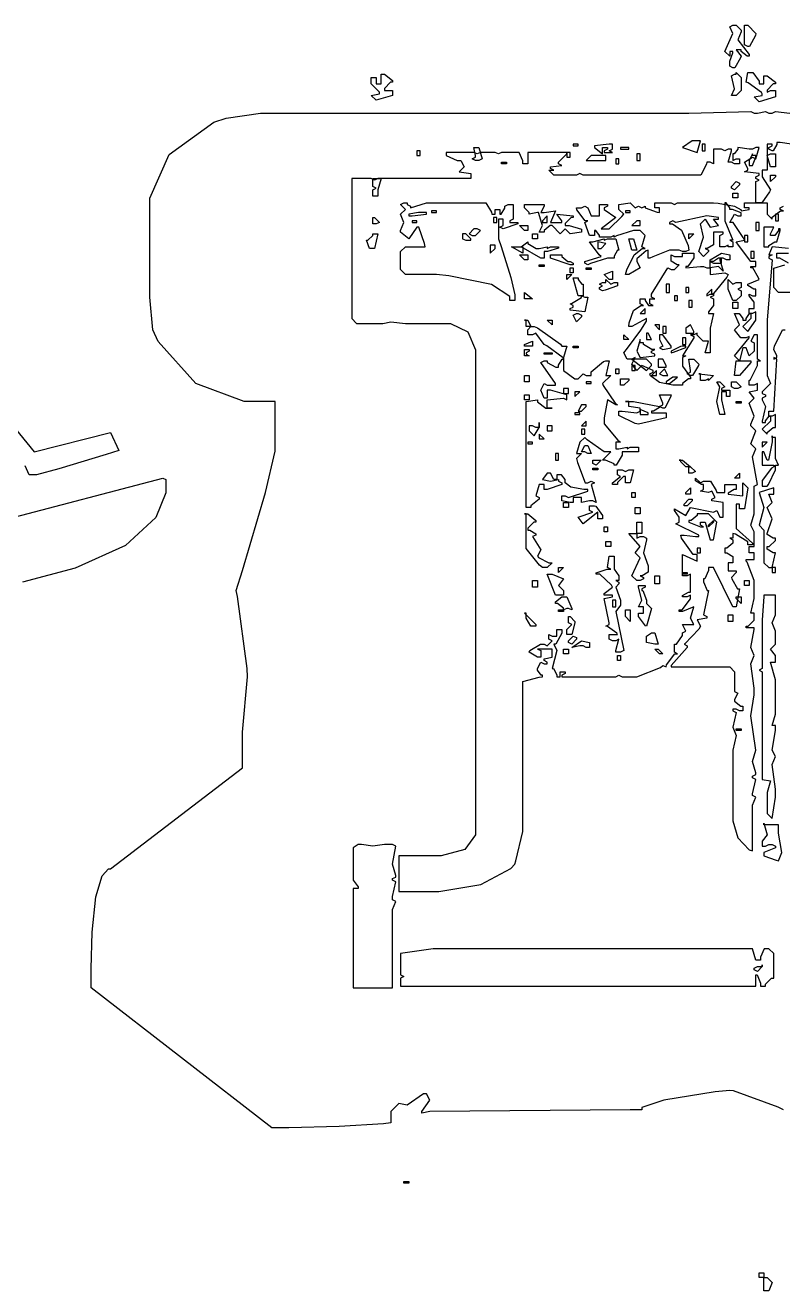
# Model space of a CAD drawing. Extents: x 97 to 264, y 28 to 329.
# Drawn here: x 205.23 to 221.63, y 183.02 to 210.43 of the extents above; entities that cross this region are included whole.
import ezdxf

# ---------------------------------------------------------------- set-up
doc = ezdxf.new("R2010")
doc.units = 0
doc.header["$MEASUREMENT"] = 0

msp = doc.modelspace()

# ---------------------------------------------------------------- linework, layer by layer
at = {"color": 32}
for points in [[(220.627, 210.432), (220.733, 210.326), (220.733, 210.292), (220.663, 210.115), (220.909, 209.797), (220.909, 209.762), (220.865, 209.762), (220.733, 209.868), (220.733, 209.903), (220.627, 209.903), (220.733, 209.762), (220.723, 209.728), (220.598, 209.514), (220.556, 209.514), (220.486, 209.55), (220.486, 209.656), (220.556, 209.833), (220.556, 209.867), (220.486, 209.867), (220.486, 209.762), (220.38, 209.867), (220.556, 210.256), (220.486, 210.396), (220.556, 210.432), (220.627, 210.432)], [(220.803, 210.432), (220.875, 210.432), (221.051, 210.256), (221.041, 210.211), (220.916, 209.973), (220.875, 209.973), (220.803, 210.009), (220.803, 210.432)], [(212.937, 209.374), (213.008, 209.374), (213.184, 209.233), (213.184, 209.197), (213.14, 209.197), (213.008, 209.065), (213.008, 209.021), (213.184, 209.021), (213.184, 208.915), (212.831, 208.808), (212.725, 208.915), (212.901, 208.951), (212.901, 208.985), (212.725, 209.161), (212.725, 209.303), (212.831, 209.303), (212.831, 209.161), (212.937, 209.161), (212.937, 209.374)], [(220.627, 209.41), (220.733, 209.303), (220.733, 209.021), (220.627, 208.915), (220.522, 208.915), (220.592, 209.057), (220.522, 209.338), (220.592, 209.374), (220.627, 209.374), (220.627, 209.41)], [(220.875, 209.41), (220.945, 209.41), (220.989, 209.41), (221.121, 209.223), (221.121, 209.161), (221.228, 209.161), (221.228, 209.338), (221.298, 209.338), (221.474, 209.197), (221.474, 209.161), (221.43, 209.161), (221.298, 209.029), (221.298, 208.985), (221.368, 209.021), (221.474, 209.021), (221.474, 208.88), (221.121, 208.774), (221.015, 208.88), (221.192, 208.915), (221.192, 208.951), (221.174, 208.978), (220.883, 209.189), (220.839, 209.197), (220.875, 209.41)], [(214.948, 207.786), (215.054, 207.786), (215.124, 207.54), (215.054, 207.504), (214.982, 207.504), (214.912, 207.54), (214.982, 207.574), (214.982, 207.61), (214.948, 207.786)], [(217.099, 207.822), (217.205, 207.822), (217.205, 207.856), (217.099, 207.856), (217.099, 207.822)], [(217.558, 207.822), (217.558, 207.786), (217.734, 207.646), (217.734, 207.786), (217.84, 207.786), (217.84, 207.75), (217.77, 207.716), (217.77, 207.68), (217.946, 207.68), (217.876, 207.716), (217.946, 207.75), (217.946, 207.856), (217.876, 207.856), (217.558, 207.822)], [(218.123, 207.75), (218.299, 207.75), (218.299, 207.786), (218.123, 207.786), (218.123, 207.75)], [(219.464, 207.786), (219.781, 207.68), (219.851, 207.927), (219.674, 207.927), (219.464, 207.786)], [(219.887, 207.716), (219.957, 207.716), (219.957, 207.856), (219.887, 207.856), (219.887, 207.716)], [(213.713, 207.61), (213.783, 207.61), (213.783, 207.716), (213.713, 207.716), (213.713, 207.61)], [(216.958, 207.574), (217.029, 207.574), (217.029, 207.68), (216.958, 207.68), (216.958, 207.574)], [(217.381, 207.504), (217.804, 207.504), (217.804, 207.61), (217.488, 207.61), (217.381, 207.504)], [(218.017, 207.433), (218.087, 207.433), (218.087, 207.54), (218.017, 207.54), (218.017, 207.433)], [(218.476, 207.504), (218.546, 207.504), (218.546, 207.646), (218.476, 207.646), (218.476, 207.504)], [(220.979, 207.646), (220.909, 207.504), (220.909, 207.397), (220.979, 207.397), (221.051, 207.574), (221.051, 207.61), (220.979, 207.61), (220.979, 207.646)], [(221.474, 207.646), (221.474, 207.363), (221.368, 207.363), (221.298, 207.61), (221.368, 207.646), (221.474, 207.646)], [(215.547, 207.469), (215.653, 207.469), (215.653, 207.433), (215.547, 207.433), (215.547, 207.469)], [(212.761, 207.117), (212.937, 207.117), (212.865, 206.868), (212.865, 206.728), (212.761, 206.728), (212.761, 206.868), (212.831, 206.904), (212.761, 206.94), (212.761, 207.117)], [(220.627, 207.045), (220.698, 207.01), (220.698, 206.974), (220.592, 206.868), (220.522, 206.904), (220.522, 206.94), (220.627, 207.045)], [(221.368, 207.187), (221.474, 207.187), (221.474, 207.151), (221.368, 207.045), (221.368, 207.187)], [(220.556, 206.798), (220.663, 206.798), (220.663, 206.692), (220.556, 206.692), (220.556, 206.798)], [(213.501, 206.551), (213.571, 206.515), (213.571, 206.481), (213.924, 206.587), (215.158, 206.587), (215.203, 206.587), (215.325, 206.383), (215.335, 206.339), (215.407, 206.339), (215.407, 206.445), (215.511, 206.445), (215.511, 206.339), (215.538, 206.339), (215.617, 206.471), (215.617, 206.515), (215.688, 206.551), (215.794, 206.551), (215.794, 206.235), (215.724, 206.199), (215.724, 206.163), (215.9, 206.163), (215.9, 206.128), (215.583, 206.022), (215.511, 206.058), (215.583, 206.092), (215.583, 206.235), (215.477, 206.235), (215.477, 205.81), (215.538, 205.643), (215.746, 204.97), (215.83, 204.596), (215.83, 204.471), (215.724, 204.471), (215.724, 204.559), (215.327, 204.819), (214.401, 205.008), (214.136, 205.034), (213.467, 205.034), (213.36, 205.14), (213.36, 205.529), (213.467, 205.633), (213.89, 205.633), (213.88, 205.705), (213.754, 206.058), (213.713, 206.058), (213.537, 205.81), (213.36, 205.952), (213.36, 205.986), (213.431, 206.163), (213.36, 206.339), (213.467, 206.445), (213.36, 206.551), (213.431, 206.587), (213.501, 206.587), (213.501, 206.551)], [(214.03, 206.375), (214.136, 206.375), (214.136, 206.411), (214.03, 206.411), (214.03, 206.375)], [(216.04, 206.551), (216.465, 206.551), (216.465, 206.515), (216.393, 206.375), (216.465, 206.375), (216.712, 206.411), (216.606, 206.163), (216.852, 206.163), (216.852, 206.199), (216.746, 206.339), (217.099, 206.305), (217.099, 206.269), (217.055, 206.269), (216.922, 206.137), (216.922, 206.092), (217.011, 206.092), (217.275, 206.014), (217.275, 205.986), (217.275, 205.952), (217.029, 205.916), (216.922, 206.022), (216.818, 205.916), (216.642, 206.092), (216.597, 206.092), (216.465, 205.988), (216.465, 205.952), (216.359, 205.952), (216.429, 206.092), (216.42, 206.137), (216.347, 206.375), (216.323, 206.375), (216.147, 206.339), (216.147, 206.375), (216.04, 206.481), (216.04, 206.551)], [(218.229, 206.375), (218.333, 206.375), (218.333, 206.411), (218.229, 206.411), (218.229, 206.375)], [(212.795, 206.269), (212.901, 206.163), (212.831, 206.128), (212.761, 206.128), (212.761, 206.269), (212.795, 206.269)], [(213.537, 206.339), (213.537, 206.305), (213.607, 206.305), (213.924, 206.339), (213.924, 206.375), (213.747, 206.375), (213.537, 206.339)], [(213.607, 206.163), (213.713, 206.163), (213.713, 206.199), (213.607, 206.199), (213.607, 206.163)], [(215.371, 206.269), (215.371, 206.163), (215.441, 206.163), (215.441, 206.269), (215.371, 206.269)], [(216.429, 206.199), (216.429, 206.163), (216.535, 206.163), (216.535, 206.305), (216.429, 206.199)], [(218.369, 206.092), (218.546, 206.092), (218.546, 206.199), (218.476, 206.199), (218.369, 206.092)], [(221.051, 205.986), (221.121, 205.986), (221.121, 206.163), (221.051, 206.163), (221.051, 205.986)], [(221.474, 206.199), (221.544, 206.199), (221.544, 206.339), (221.474, 206.339), (221.474, 206.199)], [(212.761, 205.916), (212.865, 205.916), (212.795, 205.599), (212.689, 205.599), (212.619, 205.776), (212.653, 205.776), (212.761, 205.882), (212.761, 205.916)], [(214.701, 205.916), (214.701, 205.81), (214.771, 205.776), (214.878, 205.776), (214.878, 205.81), (214.771, 205.916), (214.701, 205.916)], [(214.842, 205.916), (214.912, 205.882), (214.982, 205.882), (215.088, 205.986), (215.018, 206.022), (214.948, 206.022), (214.842, 205.916)], [(215.936, 206.092), (216.112, 206.092), (216.112, 205.986), (216.04, 205.986), (215.936, 206.092)], [(216.217, 205.916), (216.323, 205.916), (216.323, 205.81), (216.217, 205.81), (216.217, 205.916)], [(219.604, 205.916), (219.71, 205.916), (219.604, 205.81), (219.604, 205.916)], [(220.803, 205.74), (220.875, 205.74), (220.875, 205.882), (220.803, 205.882), (220.803, 205.74)], [(221.228, 206.058), (221.228, 205.633), (221.332, 205.633), (221.332, 205.661), (221.464, 205.74), (221.508, 205.74), (221.58, 205.986), (221.58, 206.022), (221.544, 206.022), (221.544, 205.988), (221.464, 205.882), (221.438, 205.882), (221.368, 205.882), (221.368, 205.916), (221.438, 206.058), (221.228, 206.058)], [(215.301, 205.669), (215.301, 205.493), (215.407, 205.599), (215.407, 205.669), (215.301, 205.669)], [(215.76, 205.633), (216.006, 205.633), (216.006, 205.493), (215.76, 205.633)], [(216.112, 205.74), (216.112, 205.705), (216.297, 205.599), (216.359, 205.599), (216.535, 205.633), (216.535, 205.599), (216.606, 205.633), (216.782, 205.633), (216.782, 205.607), (216.543, 205.529), (216.465, 205.529), (216.465, 205.387), (216.393, 205.387), (215.97, 205.633), (216.112, 205.74)], [(217.77, 205.81), (217.77, 205.776), (217.84, 205.81), (218.017, 205.81), (218.087, 205.563), (218.059, 205.563), (217.981, 205.431), (217.981, 205.387), (217.839, 205.387), (217.47, 205.274), (217.417, 205.246), (217.347, 205.281), (217.347, 205.317), (217.7, 205.423), (217.656, 205.458), (217.452, 205.74), (217.452, 205.74), (217.523, 205.74), (217.77, 205.81)], [(217.628, 205.74), (217.628, 205.599), (217.7, 205.599), (217.804, 205.705), (217.628, 205.74)], [(218.299, 205.81), (218.405, 205.81), (218.476, 205.563), (218.369, 205.563), (218.299, 205.81)], [(215.936, 205.457), (216.112, 205.457), (216.112, 205.353), (216.04, 205.353), (215.936, 205.457)], [(216.606, 205.457), (216.852, 205.457), (216.852, 205.423), (216.984, 205.317), (217.029, 205.317), (217.099, 205.281), (217.099, 205.246), (217.029, 205.246), (216.606, 205.387), (216.606, 205.457)], [(219.534, 205.493), (219.71, 205.493), (219.71, 205.457), (219.71, 205.397), (219.578, 205.21), (219.534, 205.21), (219.534, 205.176), (219.851, 205.21), (219.921, 205.21), (219.993, 205.176), (220.063, 205.176), (220.063, 205.317), (220.133, 205.281), (220.31, 205.281), (220.31, 205.387), (220.24, 205.387), (220.133, 205.317), (220.063, 205.317), (220.063, 205.353), (220.31, 205.493), (220.486, 205.457), (220.486, 205.353), (220.416, 205.353), (220.346, 205.387), (220.274, 205.387), (220.274, 205.353), (220.346, 205.104), (220.24, 205.21), (220.063, 205.176), (220.063, 205.034), (220.38, 205.07), (220.45, 205.034), (220.424, 204.973), (220.132, 204.621), (220.097, 204.611), (220.097, 204.717), (219.993, 204.611), (219.993, 204.575), (220.063, 204.611), (220.133, 204.611), (220.133, 204.575), (220.063, 204.541), (220.133, 204.505), (220.133, 204.365), (220.027, 204.222), (220.027, 204.188), (220.133, 204.188), (220.063, 203.87), (220.063, 203.34), (219.957, 203.34), (220.027, 203.589), (219.957, 203.589), (219.913, 203.589), (219.781, 203.721), (219.781, 203.765), (219.71, 203.729), (219.64, 203.729), (219.71, 203.693), (219.71, 203.659), (219.464, 203.27), (219.534, 203.27), (219.464, 203.236), (219.464, 203.13), (219.464, 203.051), (219.612, 202.839), (219.64, 202.811), (219.64, 202.777), (219.596, 202.777), (219.464, 202.671), (219.464, 202.635), (219.358, 202.635), (219.258, 202.635), (218.965, 202.693), (218.774, 202.839), (218.758, 202.883), (218.828, 202.917), (218.828, 202.953), (218.582, 203.06), (218.476, 202.953), (218.369, 203.094), (218.44, 203.236), (218.369, 203.2), (218.263, 203.2), (218.193, 203.34), (218.272, 203.438), (218.558, 203.831), (218.686, 204.02), (218.686, 204.082), (218.369, 203.906), (218.299, 203.906), (218.307, 203.986), (218.404, 204.254), (218.562, 204.365), (218.616, 204.365), (218.546, 204.399), (218.546, 204.505), (218.652, 204.505), (218.652, 204.471), (218.73, 204.365), (218.758, 204.365), (218.828, 204.365), (218.758, 204.399), (218.758, 204.505), (218.863, 204.505), (218.792, 204.541), (218.792, 204.611), (219.145, 205.176), (219.215, 205.14), (219.287, 205.14), (219.392, 205.246), (219.348, 205.246), (219.215, 205.326), (219.215, 205.353), (219.215, 205.457), (219.287, 205.423), (219.464, 205.423), (219.464, 205.493), (219.534, 205.493)], [(220.945, 205.387), (221.015, 205.387), (221.015, 205.529), (220.945, 205.529), (220.945, 205.387)], [(216.359, 205.246), (216.465, 205.246), (216.465, 205.21), (216.359, 205.21), (216.359, 205.246)], [(217.029, 205.176), (217.099, 205.176), (217.099, 205.07), (217.029, 205.07), (217.029, 205.176)], [(217.381, 205.176), (217.488, 205.176), (217.488, 205.14), (217.381, 205.14), (217.381, 205.176)], [(217.946, 205.104), (217.946, 204.928), (217.876, 204.928), (217.77, 205.034), (217.946, 205.104)], [(216.958, 205.034), (217.065, 205.034), (216.958, 204.928), (216.958, 205.034)], [(217.099, 204.964), (217.205, 204.964), (217.205, 204.929), (217.284, 204.823), (217.311, 204.823), (217.311, 204.575), (217.205, 204.575), (217.099, 204.964)], [(217.804, 204.928), (217.91, 204.823), (217.981, 204.858), (218.053, 204.858), (218.053, 204.823), (218.053, 204.789), (217.787, 204.691), (217.734, 204.681), (217.664, 204.717), (217.664, 204.752), (217.734, 204.788), (217.664, 204.823), (217.734, 204.858), (217.804, 204.858), (217.804, 204.928)], [(219.111, 204.647), (219.181, 204.647), (219.181, 204.823), (219.111, 204.823), (219.111, 204.647)], [(220.45, 204.928), (220.556, 204.823), (220.627, 204.858), (220.733, 204.858), (220.733, 204.752), (220.663, 204.717), (220.733, 204.681), (220.733, 204.575), (220.627, 204.471), (220.556, 204.471), (220.45, 204.717), (220.45, 204.928)], [(216.04, 204.647), (216.217, 204.505), (216.04, 204.505), (216.04, 204.647)], [(217.275, 204.575), (217.347, 204.541), (217.417, 204.541), (217.347, 204.222), (217.029, 204.258), (217.029, 204.294), (217.099, 204.329), (217.099, 204.365), (217.029, 204.399), (217.063, 204.409), (217.275, 204.534), (217.275, 204.575)], [(219.287, 204.471), (219.358, 204.471), (219.358, 204.575), (219.287, 204.575), (219.287, 204.471)], [(219.534, 204.647), (219.604, 204.647), (219.604, 204.752), (219.534, 204.752), (219.534, 204.647)], [(218.546, 204.188), (218.652, 204.188), (218.652, 204.294), (218.546, 204.188)], [(219.604, 204.329), (219.674, 204.329), (219.674, 204.471), (219.604, 204.471), (219.604, 204.329)], [(220.556, 204.435), (220.663, 204.435), (220.663, 204.294), (220.556, 204.294), (220.556, 204.435)], [(216.04, 204.046), (216.112, 204.046), (216.183, 203.906), (216.076, 203.906), (216.076, 204.046), (216.04, 204.046)], [(216.535, 204.046), (216.642, 204.046), (216.642, 203.942), (216.535, 204.046)], [(217.205, 204.188), (217.275, 204.152), (217.275, 204.118), (217.171, 204.012), (217.099, 204.152), (217.171, 204.188), (217.205, 204.188)], [(218.863, 203.942), (218.969, 203.835), (218.969, 203.942), (218.863, 203.942)], [(219.534, 203.87), (219.534, 203.765), (219.71, 203.765), (219.71, 203.799), (219.64, 203.942), (219.534, 203.87)], [(216.183, 203.906), (216.253, 203.906), (216.323, 203.879), (216.825, 203.527), (216.852, 203.483), (216.958, 203.483), (216.888, 203.236), (216.888, 202.953), (217.135, 202.777), (217.205, 202.777), (217.311, 202.883), (217.381, 202.847), (217.488, 202.847), (217.488, 202.927), (217.751, 203.148), (217.804, 203.164), (217.876, 203.164), (217.804, 202.847), (217.91, 202.847), (217.734, 202.671), (217.743, 202.627), (218.009, 202.248), (218.053, 202.212), (218.017, 202.212), (217.84, 202.318), (217.77, 201.929), (217.77, 201.797), (218.061, 201.444), (218.123, 201.4), (218.017, 201.4), (218.017, 201.26), (218.087, 201.26), (218.263, 201.296), (218.263, 201.26), (218.333, 201.296), (218.51, 201.296), (218.51, 201.19), (218.157, 201.19), (218.157, 201.119), (218.025, 200.907), (217.981, 200.907), (217.981, 200.934), (217.795, 201.013), (217.734, 201.013), (217.91, 201.19), (217.769, 201.19), (217.399, 201.454), (217.347, 201.506), (217.241, 201.4), (217.171, 201.154), (217.275, 201.154), (217.171, 201.047), (217.187, 200.959), (217.359, 200.518), (217.417, 200.518), (217.488, 200.554), (217.558, 200.518), (217.488, 200.484), (217.594, 200.095), (217.523, 200.131), (217.452, 200.131), (217.275, 200.095), (217.275, 200.201), (217.099, 200.201), (217.099, 200.095), (217.029, 200.095), (216.852, 200.131), (216.852, 200.237), (216.922, 200.237), (216.994, 200.201), (217.417, 200.342), (217.417, 200.378), (217.325, 200.378), (217.049, 200.428), (216.922, 200.522), (216.922, 200.554), (216.922, 200.59), (216.844, 200.695), (216.818, 200.695), (216.746, 200.695), (216.746, 200.59), (216.676, 200.59), (216.606, 200.731), (216.535, 200.731), (216.429, 200.59), (216.606, 200.554), (216.782, 200.59), (216.782, 200.554), (216.852, 200.518), (216.852, 200.484), (216.535, 200.378), (216.465, 200.378), (216.465, 200.484), (216.359, 200.484), (216.289, 200.237), (216.359, 200.201), (216.359, 200.165), (216.183, 200.025), (216.183, 199.989), (216.076, 199.989), (216.076, 202.282), (216.323, 202.318), (216.323, 202.274), (216.508, 202.142), (216.57, 202.142), (216.642, 202.142), (216.535, 202.142), (216.535, 202.318), (216.888, 202.354), (216.958, 202.318), (216.958, 202.424), (216.606, 202.53), (216.535, 202.53), (216.535, 202.354), (216.465, 202.354), (216.393, 202.53), (216.465, 202.671), (216.535, 202.635), (216.712, 202.635), (216.712, 202.671), (216.393, 203.13), (216.465, 203.164), (216.535, 203.164), (216.535, 203.13), (216.72, 203.024), (216.782, 203.024), (216.782, 203.068), (216.861, 203.2), (216.888, 203.2), (216.878, 203.228), (216.525, 203.491), (216.465, 203.517), (216.289, 203.765), (216.217, 203.729), (216.112, 203.729), (216.112, 203.835), (216.183, 203.906)], [(218.193, 203.729), (218.299, 203.623), (218.193, 203.623), (218.193, 203.729)], [(218.686, 203.765), (218.686, 203.623), (218.792, 203.623), (218.722, 203.765), (218.686, 203.765)], [(218.969, 203.729), (218.969, 203.623), (219.039, 203.483), (218.969, 203.447), (219.039, 203.412), (219.215, 203.447), (219.215, 203.483), (219.039, 203.729), (218.969, 203.729)], [(219.039, 203.765), (219.111, 203.765), (219.111, 203.906), (219.039, 203.906), (219.039, 203.765)], [(216.217, 203.589), (216.217, 203.483), (216.04, 203.483), (216.04, 203.517), (216.217, 203.589)], [(216.04, 203.412), (216.147, 203.412), (216.147, 203.376), (216.076, 203.34), (216.076, 203.306), (216.147, 203.27), (216.04, 203.27), (216.04, 203.412)], [(217.099, 203.483), (217.205, 203.483), (217.205, 203.447), (217.099, 203.447), (217.099, 203.483)], [(218.546, 203.623), (218.476, 203.376), (218.546, 203.236), (218.863, 203.27), (218.863, 203.306), (218.792, 203.34), (218.792, 203.376), (218.863, 203.412), (218.801, 203.412), (218.616, 203.518), (218.616, 203.553), (218.546, 203.553), (218.546, 203.623)], [(219.215, 203.34), (219.268, 203.35), (219.534, 203.449), (219.534, 203.483), (219.464, 203.483), (219.42, 203.474), (219.215, 203.375), (219.215, 203.34)], [(219.464, 203.659), (219.464, 203.517), (219.534, 203.517), (219.534, 203.659), (219.464, 203.659)], [(216.465, 203.34), (216.642, 203.34), (216.642, 203.306), (216.465, 203.306), (216.465, 203.34)], [(218.369, 203.2), (218.686, 202.953), (218.792, 203.06), (218.792, 203.094), (218.686, 203.2), (218.369, 203.2)], [(218.935, 203.2), (218.935, 203.024), (219.111, 203.024), (219.111, 203.06), (219.039, 203.2), (218.935, 203.2)], [(219.604, 203.2), (219.71, 203.2), (219.817, 203.094), (219.807, 203.06), (219.681, 202.847), (219.64, 202.847), (219.568, 202.883), (219.64, 202.917), (219.64, 202.953), (219.604, 203.2)], [(220.627, 203.164), (220.945, 203.164), (220.945, 203.13), (220.698, 202.847), (220.592, 202.847), (220.627, 203.164)], [(216.04, 202.847), (216.147, 202.847), (216.147, 202.707), (216.04, 202.707), (216.04, 202.847)], [(218.017, 202.988), (218.087, 202.988), (218.087, 202.883), (218.017, 202.883), (218.017, 202.988)], [(218.369, 202.953), (218.44, 202.953), (218.44, 203.06), (218.369, 203.06), (218.369, 202.953)], [(218.792, 202.847), (218.899, 202.847), (218.899, 202.953), (218.792, 202.847)], [(218.969, 202.883), (219.039, 202.847), (219.145, 202.847), (219.075, 202.988), (218.969, 202.883)], [(219.817, 202.883), (220.133, 202.847), (220.027, 202.741), (220.027, 202.777), (219.957, 202.741), (219.851, 202.741), (219.851, 202.883), (219.817, 202.883)], [(217.381, 202.671), (217.488, 202.671), (217.488, 202.707), (217.381, 202.707), (217.381, 202.671)], [(218.123, 202.777), (218.299, 202.777), (218.299, 202.741), (218.193, 202.635), (218.123, 202.635), (218.123, 202.777)], [(219.111, 202.707), (219.111, 202.671), (219.181, 202.671), (219.358, 202.811), (219.251, 202.811), (219.111, 202.707)], [(220.204, 202.707), (220.274, 202.707), (220.38, 202.601), (220.31, 202.565), (220.31, 202.53), (220.486, 202.53), (220.486, 202.388), (220.416, 202.388), (220.416, 202.494), (220.31, 202.494), (220.31, 202.318), (220.38, 202.001), (220.274, 202.001), (220.204, 202.282), (220.274, 202.601), (220.204, 202.707)], [(220.556, 202.707), (220.627, 202.707), (220.733, 202.601), (220.663, 202.565), (220.592, 202.565), (220.522, 202.601), (220.522, 202.707), (220.556, 202.707)], [(216.04, 202.424), (216.147, 202.424), (216.147, 202.318), (216.04, 202.318), (216.04, 202.424)], [(216.888, 202.458), (216.994, 202.458), (216.994, 202.565), (216.888, 202.565), (216.888, 202.458)], [(217.135, 202.494), (217.135, 202.388), (217.241, 202.494), (217.135, 202.494)], [(218.969, 202.424), (219.215, 202.424), (219.206, 202.38), (219.081, 202.142), (219.039, 202.142), (218.969, 202.178), (219.039, 202.212), (219.039, 202.248), (218.969, 202.424)], [(217.135, 202.001), (217.241, 202.001), (217.241, 202.035), (217.135, 202.035), (217.135, 202.001)], [(217.275, 202.212), (217.205, 202.071), (217.275, 202.071), (217.381, 202.178), (217.381, 202.212), (217.275, 202.212)], [(218.229, 202.282), (218.405, 202.282), (218.969, 202.178), (218.969, 202.151), (218.837, 202.071), (218.792, 202.071), (218.792, 202.035), (219.111, 202.035), (219.111, 201.929), (218.51, 201.789), (218.44, 201.807), (218.087, 201.979), (218.087, 202.035), (218.087, 202.071), (218.157, 202.071), (218.476, 202.035), (218.546, 202.071), (218.546, 202.142), (218.299, 202.178), (218.299, 202.282), (218.229, 202.282)], [(218.546, 202.106), (218.546, 202.001), (218.722, 202.001), (218.722, 202.035), (218.546, 202.106)], [(220.627, 202.282), (220.733, 202.282), (220.733, 202.248), (220.627, 202.248), (220.627, 202.282)], [(216.359, 201.825), (216.359, 201.719), (216.289, 201.719), (216.217, 201.753), (216.147, 201.753), (216.147, 201.648), (216.253, 201.542), (216.359, 201.719), (216.359, 201.825)], [(216.535, 201.648), (216.642, 201.648), (216.642, 201.753), (216.535, 201.753), (216.535, 201.648)], [(217.275, 201.753), (217.381, 201.753), (217.381, 201.859), (217.275, 201.753)], [(216.359, 201.577), (216.359, 201.472), (216.465, 201.472), (216.359, 201.577)], [(217.275, 201.577), (217.347, 201.577), (217.347, 201.683), (217.275, 201.683), (217.275, 201.577)], [(221.404, 201.542), (221.404, 201.41), (221.324, 201.013), (221.298, 201.013), (221.228, 201.19), (221.192, 201.19), (221.192, 200.907), (221.438, 200.907), (221.438, 200.871), (221.394, 200.837), (221.192, 200.572), (221.192, 200.484), (221.192, 200.448), (221.298, 200.448), (221.324, 200.484), (221.474, 200.802), (221.474, 200.907), (221.544, 200.907), (221.474, 201.047), (221.474, 201.506), (221.404, 201.506), (221.404, 201.542)], [(216.112, 201.366), (216.217, 201.366), (216.217, 201.4), (216.112, 201.4), (216.112, 201.366)], [(217.347, 201.33), (217.417, 201.33), (217.488, 201.154), (217.417, 201.154), (217.347, 201.19), (217.275, 201.19), (217.347, 201.33)], [(221.192, 201.4), (221.192, 201.296), (221.298, 201.4), (221.192, 201.4)], [(216.712, 201.013), (216.782, 201.013), (216.782, 201.154), (216.712, 201.154), (216.712, 201.013)], [(217.523, 201.013), (217.7, 201.013), (217.594, 200.907), (217.523, 200.943), (217.523, 201.013)], [(219.392, 201.013), (219.464, 201.013), (219.64, 200.871), (219.534, 200.871), (219.428, 200.977), (219.428, 201.013), (219.392, 201.013)], [(217.523, 200.837), (217.628, 200.837), (217.628, 200.801), (217.523, 200.801), (217.523, 200.837)], [(218.053, 200.801), (218.157, 200.801), (218.229, 200.767), (218.299, 200.801), (218.405, 200.801), (218.333, 200.518), (218.229, 200.518), (218.229, 200.66), (218.185, 200.66), (218.053, 200.528), (218.053, 200.484), (217.946, 200.484), (217.946, 200.518), (218.123, 200.66), (218.053, 200.695), (218.053, 200.801)], [(219.64, 200.871), (219.745, 200.767), (219.674, 200.731), (219.604, 200.731), (219.604, 200.871), (219.64, 200.871)], [(220.698, 200.731), (220.698, 200.624), (220.592, 200.624), (220.698, 200.731)], [(219.64, 200.414), (219.64, 200.272), (219.534, 200.272), (219.534, 200.308), (219.64, 200.414)], [(221.121, 200.308), (221.228, 199.989), (221.121, 199.602), (221.228, 199.496), (221.228, 198.79), (221.332, 198.684), (221.404, 198.684), (221.474, 199.003), (221.43, 199.003), (221.298, 199.081), (221.298, 199.107), (221.298, 199.143), (221.342, 199.143), (221.474, 199.275), (221.474, 199.319), (221.43, 199.319), (221.298, 199.4), (221.298, 199.426), (221.404, 199.742), (221.298, 199.989), (221.404, 200.095), (221.332, 200.272), (221.438, 200.272), (221.438, 200.414), (221.121, 200.308)], [(218.369, 200.308), (218.44, 200.308), (218.44, 200.201), (218.369, 200.201), (218.369, 200.308)], [(219.604, 200.165), (219.674, 200.165), (219.674, 200.131), (219.568, 200.025), (219.498, 200.025), (219.498, 200.061), (219.604, 200.165)], [(216.04, 199.849), (216.112, 199.849), (216.289, 199.708), (216.289, 199.672), (216.245, 199.672), (216.112, 199.54), (216.112, 199.496), (216.156, 199.496), (216.289, 199.417), (216.289, 199.39), (216.217, 199.355), (216.393, 199.073), (216.323, 198.931), (216.349, 198.905), (216.569, 198.79), (216.642, 198.79), (216.535, 198.684), (216.429, 198.684), (216.367, 198.738), (216.076, 199.095), (216.076, 199.213), (216.076, 199.849), (216.04, 199.849)], [(216.888, 200.095), (216.994, 200.095), (216.994, 199.989), (216.888, 199.989), (216.888, 200.095)], [(217.452, 200.025), (217.558, 200.025), (217.584, 200.017), (217.734, 199.812), (217.734, 199.742), (217.628, 199.742), (217.628, 199.885), (217.311, 199.636), (217.205, 199.778), (217.523, 199.885), (217.452, 199.919), (217.452, 200.025)], [(218.44, 199.989), (218.546, 199.989), (218.546, 199.849), (218.44, 199.849), (218.44, 199.989)], [(219.781, 199.849), (219.781, 199.814), (219.648, 199.708), (219.604, 199.708), (219.604, 199.672), (219.851, 199.566), (219.921, 199.566), (219.851, 199.602), (219.851, 199.672), (219.957, 199.672), (220.063, 199.283), (220.133, 199.283), (220.204, 199.672), (220.027, 199.849), (219.781, 199.849)], [(217.77, 199.566), (217.84, 199.566), (217.84, 199.46), (217.77, 199.46), (217.77, 199.566)], [(218.476, 199.672), (218.582, 199.672), (218.582, 199.426), (218.476, 199.426), (218.476, 199.672)], [(220.133, 199.708), (220.133, 199.672), (220.027, 199.566), (220.027, 199.602), (220.133, 199.708)], [(218.299, 199.426), (218.476, 199.426), (218.476, 199.319), (218.546, 199.355), (218.616, 199.355), (218.686, 199.319), (218.686, 199.283), (218.616, 199.003), (218.722, 198.72), (218.722, 198.614), (218.722, 198.588), (218.59, 198.508), (218.546, 198.508), (218.616, 198.473), (218.616, 198.438), (218.546, 198.402), (218.476, 198.402), (218.369, 198.508), (218.546, 198.896), (218.44, 199.003), (218.546, 199.143), (218.299, 199.426)], [(217.804, 199.249), (217.91, 199.249), (217.91, 199.143), (217.804, 199.143), (217.804, 199.249)], [(219.781, 199.003), (219.851, 199.003), (219.851, 199.107), (219.781, 199.107), (219.781, 199.003)], [(217.876, 198.931), (217.981, 198.931), (217.981, 198.65), (218.087, 198.508), (218.087, 198.402), (218.017, 198.402), (218.087, 198.367), (218.087, 198.331), (218.017, 198.261), (218.123, 197.979), (218.123, 197.872), (218.017, 197.732), (218.193, 196.886), (218.123, 196.85), (218.017, 196.85), (218.017, 196.886), (218.087, 197.133), (218.017, 197.097), (217.946, 197.097), (217.876, 197.133), (217.876, 197.239), (218.053, 197.239), (218.043, 197.265), (217.839, 197.407), (217.804, 197.415), (217.876, 197.449), (217.876, 197.485), (217.77, 198.015), (217.946, 198.049), (217.946, 198.085), (217.77, 198.085), (217.77, 198.121), (217.946, 198.261), (217.928, 198.305), (217.676, 198.544), (217.594, 198.544), (217.594, 198.571), (217.831, 198.65), (217.91, 198.65), (217.84, 198.684), (217.876, 198.931)], [(216.535, 198.544), (216.642, 198.544), (216.888, 198.438), (216.782, 198.297), (216.888, 198.191), (216.888, 198.085), (216.712, 198.085), (216.535, 198.544)], [(216.782, 198.684), (216.888, 198.684), (216.782, 198.578), (216.782, 198.684)], [(218.863, 198.508), (218.969, 198.508), (218.969, 198.331), (218.863, 198.331), (218.863, 198.508)], [(219.464, 198.578), (219.568, 198.578), (219.568, 198.544), (219.464, 198.544), (219.464, 198.578)], [(221.404, 198.684), (221.404, 198.578), (221.474, 198.578), (221.474, 198.684), (221.404, 198.684)], [(216.217, 198.402), (216.323, 198.402), (216.323, 198.261), (216.217, 198.261), (216.217, 198.402)], [(218.546, 198.297), (218.652, 198.297), (218.652, 198.261), (218.582, 198.225), (218.582, 198.191), (218.608, 198.191), (218.686, 197.98), (218.686, 197.908), (218.792, 197.802), (218.686, 197.415), (218.66, 197.425), (218.51, 197.629), (218.51, 197.696), (218.616, 197.696), (218.616, 197.838), (218.51, 197.838), (218.582, 197.979), (218.51, 198.261), (218.51, 198.297), (218.546, 198.297)], [(220.803, 198.402), (220.909, 198.402), (220.909, 198.297), (220.803, 198.297), (220.803, 198.402)], [(216.852, 198.049), (216.958, 198.049), (217.065, 197.802), (217.065, 197.768), (216.994, 197.802), (216.958, 197.802), (216.888, 197.768), (216.888, 197.804), (216.756, 197.908), (216.712, 197.908), (216.712, 197.944), (216.852, 198.049)], [(217.946, 197.838), (218.017, 197.838), (218.017, 197.979), (217.946, 197.979), (217.946, 197.838)], [(220.627, 198.049), (220.733, 198.049), (220.733, 197.908), (220.627, 198.015), (220.627, 198.049)], [(221.228, 198.049), (221.192, 197.556), (221.192, 196.497), (221.121, 196.461), (221.192, 196.427), (221.192, 194.098), (221.368, 194.064), (221.298, 193.815), (221.298, 193.358), (221.404, 193.252), (221.474, 193.711), (221.474, 193.887), (221.404, 194.417), (221.474, 194.593), (221.404, 194.733), (221.474, 195.156), (221.474, 195.263), (221.404, 195.263), (221.474, 195.509), (221.474, 196.251), (221.368, 196.638), (221.474, 196.638), (221.474, 196.78), (221.368, 196.92), (221.474, 197.026), (221.474, 197.309), (221.404, 197.485), (221.474, 197.662), (221.474, 198.085), (221.228, 198.085), (221.228, 198.049)], [(216.04, 197.696), (216.289, 197.449), (216.289, 197.415), (216.183, 197.415), (216.076, 197.592), (216.076, 197.696), (216.04, 197.696)], [(216.782, 197.768), (216.888, 197.768), (216.888, 197.732), (216.782, 197.732), (216.782, 197.768)], [(218.229, 197.768), (218.333, 197.768), (218.333, 197.52), (218.229, 197.626), (218.229, 197.768)], [(220.45, 197.662), (220.556, 197.662), (220.556, 197.52), (220.45, 197.52), (220.45, 197.662)], [(217.029, 197.626), (217.135, 197.52), (217.135, 197.485), (217.065, 197.239), (216.958, 197.239), (216.958, 197.343), (217.065, 197.449), (216.994, 197.485), (216.994, 197.626), (217.029, 197.626)], [(217.099, 197.203), (217.171, 197.167), (217.171, 197.133), (217.065, 197.026), (216.994, 197.062), (216.994, 197.097), (217.099, 197.203)], [(217.275, 197.097), (217.452, 197.062), (217.452, 196.956), (217.381, 196.956), (217.311, 196.99), (217.241, 196.99), (217.065, 196.956), (217.275, 197.097)], [(218.792, 197.273), (218.863, 197.273), (218.935, 197.026), (218.863, 197.026), (218.686, 197.062), (218.686, 197.203), (218.792, 197.273)], [(216.888, 196.92), (216.994, 196.92), (216.994, 196.814), (216.888, 196.814), (216.888, 196.92)], [(218.863, 196.92), (218.935, 196.92), (219.039, 196.814), (218.969, 196.814), (218.863, 196.92)], [(218.053, 196.78), (218.123, 196.78), (218.123, 196.674), (218.053, 196.674), (218.053, 196.78)], [(220.627, 195.192), (220.733, 195.192), (220.733, 195.156), (220.627, 195.156), (220.627, 195.192)], [(221.228, 193.146), (221.298, 192.899), (221.192, 192.757), (221.192, 192.653), (221.262, 192.653), (221.332, 192.687), (221.404, 192.687), (221.474, 192.653), (221.474, 192.617), (221.228, 192.51), (221.228, 192.476), (221.228, 192.442), (221.491, 192.344), (221.544, 192.334), (221.615, 192.51), (221.544, 192.933), (221.544, 193.11), (221.228, 193.11), (221.228, 193.146)], [(212.336, 192.617), (212.336, 191.911), (212.442, 191.771), (212.442, 191.735), (212.336, 191.735), (212.336, 189.582), (213.184, 189.582), (213.184, 191.276), (213.254, 191.452), (213.184, 191.488), (213.184, 191.558), (213.254, 191.875), (213.184, 191.911), (213.184, 191.947), (213.254, 191.981), (213.254, 192.017), (213.184, 192.264), (213.254, 192.653), (213.184, 192.687), (213.008, 192.687), (212.761, 192.653), (212.513, 192.687), (212.442, 192.687), (212.336, 192.617)], [(213.36, 190.324), (213.36, 189.865), (213.431, 189.83), (213.36, 189.794), (213.36, 189.618), (221.051, 189.618), (221.051, 189.865), (221.077, 189.865), (221.156, 189.68), (221.156, 189.618), (221.262, 189.618), (221.262, 189.662), (221.394, 189.794), (221.438, 189.794), (221.438, 190.324), (221.332, 190.43), (221.262, 190.43), (221.234, 190.43), (221.156, 190.245), (221.156, 190.183), (221.051, 190.183), (220.979, 190.43), (214.066, 190.43), (213.36, 190.324)], [(221.192, 190.077), (221.192, 190.041), (221.085, 189.935), (221.015, 189.971), (221.015, 190.007), (221.085, 190.041), (221.192, 190.041), (221.192, 190.077)], [(213.431, 185.385), (213.537, 185.385), (213.537, 185.349), (213.431, 185.349), (213.431, 185.385)], [(221.121, 183.408), (221.228, 183.408), (221.228, 183.304), (221.121, 183.304), (221.121, 183.408)], [(221.228, 183.304), (221.298, 183.304), (221.404, 183.198), (221.332, 183.021), (221.228, 183.021), (221.228, 183.304)]]:
    msp.add_lwpolyline(points, close=True, dxfattribs=at)
for points in [[(221.651, 186.936), (221.535, 186.998), (220.565, 187.353), (220.486, 187.361), (220.168, 187.326), (219.057, 187.149), (218.582, 186.99), (218.582, 186.936), (218.333, 186.936), (213.996, 186.902), (213.819, 186.866), (213.819, 186.902), (213.996, 187.149), (213.924, 187.289), (213.854, 187.289), (213.501, 187.042), (213.324, 187.078), (213.148, 186.902), (213.148, 186.655), (212.988, 186.637), (212.032, 186.575), (210.936, 186.549), (210.572, 186.549), (206.658, 189.582), (206.658, 189.724), (206.658, 189.992), (206.684, 190.789), (206.762, 191.55), (206.895, 192.006), (207.034, 192.158), (207.081, 192.158), (209.939, 194.345), (209.939, 195.122), (210.043, 196.321), (210.034, 196.497), (209.831, 198.059), (209.797, 198.191), (209.937, 198.623), (210.432, 200.312), (210.644, 201.209), (210.644, 201.506), (210.644, 202.282), (210.326, 202.282), (209.974, 202.282), (208.923, 202.675), (208.113, 203.58), (207.998, 203.835), (207.927, 204.541), (207.927, 206.375), (207.927, 206.691), (208.346, 207.637), (209.312, 208.333), (209.586, 208.421), (210.326, 208.528), (219.604, 208.528), (220.945, 208.562), (220.945, 208.562), (221.015, 208.528), (221.085, 208.528), (221.262, 208.562), (221.332, 208.528), (221.404, 208.528), (221.474, 208.562), (221.791, 208.528)], [(221.827, 207.856), (221.58, 207.892), (221.508, 207.892), (221.508, 207.848), (221.43, 207.716), (221.404, 207.716), (221.332, 207.75), (221.332, 207.786), (221.404, 207.822), (221.404, 207.856), (221.298, 207.856), (221.298, 207.293), (221.192, 207.293), (221.192, 207.151), (221.368, 206.868), (221.35, 206.824), (221.178, 206.587), (221.121, 206.587), (221.051, 206.587), (221.051, 207.045), (221.121, 207.081), (221.051, 207.117), (221.051, 207.151), (221.121, 207.187), (221.121, 207.221), (220.803, 207.257), (220.875, 207.293), (220.875, 207.327), (220.803, 207.469), (220.979, 207.574), (221.051, 207.54), (221.121, 207.786), (221.051, 207.786), (220.979, 207.75), (220.909, 207.75), (220.663, 207.786), (220.663, 207.752), (220.582, 207.646), (220.556, 207.646), (220.556, 207.504), (220.627, 207.54), (220.698, 207.54), (220.698, 207.433), (220.592, 207.433), (220.522, 207.469), (220.45, 207.469), (220.522, 207.716), (220.522, 207.75), (220.45, 207.75), (220.38, 207.716), (220.31, 207.75), (220.133, 207.75), (220.133, 207.433), (220.063, 207.469), (219.993, 207.469), (219.983, 207.425), (219.858, 207.187), (219.817, 207.187), (217.311, 207.187), (217.241, 207.221), (217.171, 207.187), (216.676, 207.187), (216.57, 207.293), (216.676, 207.293), (216.606, 207.327), (216.606, 207.363), (216.852, 207.397), (216.782, 207.433), (216.782, 207.469), (216.958, 207.646), (216.958, 207.68), (216.112, 207.68), (216.112, 207.433), (216.006, 207.433), (216.006, 207.495), (215.926, 207.68), (215.9, 207.68), (215.547, 207.68), (215.477, 207.646), (215.407, 207.68), (215.088, 207.68), (215.018, 207.646), (214.948, 207.68), (214.348, 207.68), (214.348, 207.646), (214.348, 207.611), (214.585, 207.504), (214.665, 207.504), (214.735, 207.363), (214.629, 207.257), (214.878, 207.221), (214.878, 207.117), (212.865, 207.117), (212.795, 207.081), (212.725, 207.117), (212.302, 207.117), (212.302, 204.082), (212.408, 203.976), (212.972, 203.976), (213.148, 204.012), (213.467, 203.976), (214.313, 203.976), (214.438, 203.976), (214.818, 203.795), (214.982, 203.402), (214.982, 203.27), (214.982, 193.005), (214.982, 192.899), (214.748, 192.578), (214.235, 192.44), (214.066, 192.44), (213.324, 192.44), (213.324, 191.665), (213.89, 191.665), (214.191, 191.665), (215.097, 191.819), (215.75, 192.168), (215.83, 192.264), (215.856, 192.336), (216.006, 192.971), (216.006, 193.182), (216.006, 196.18), (216.006, 196.216), (216.358, 196.313), (216.429, 196.321), (216.429, 196.357), (216.402, 196.357), (216.323, 196.463), (216.323, 196.497), (216.393, 196.638), (216.465, 196.603), (216.535, 196.603), (216.535, 196.638), (216.465, 196.674), (216.465, 196.71), (216.642, 196.744), (216.642, 196.92), (216.323, 196.92), (216.393, 196.886), (216.393, 196.744), (216.323, 196.744), (216.147, 196.85), (216.155, 196.886), (216.386, 197.026), (216.465, 197.026), (216.535, 196.99), (216.642, 197.097), (216.57, 197.133), (216.57, 197.239), (216.642, 197.203), (216.746, 197.203), (216.746, 197.343), (216.852, 197.343), (216.852, 197.265), (216.72, 197.026), (216.676, 197.026), (216.746, 196.886), (216.642, 196.497), (216.668, 196.497), (216.746, 196.365), (216.746, 196.321), (216.818, 196.321), (216.818, 196.427), (216.922, 196.427), (216.922, 196.391), (216.852, 196.357), (216.852, 196.321), (218.017, 196.321), (218.087, 196.357), (218.157, 196.321), (218.476, 196.321), (218.476, 196.321), (218.985, 196.523), (219.039, 196.567), (219.111, 196.533), (219.119, 196.577), (219.297, 196.814), (219.358, 196.814), (219.287, 196.85), (219.287, 197.026), (219.331, 197.026), (219.464, 197.212), (219.464, 197.273), (219.534, 197.309), (219.464, 197.449), (219.71, 197.449), (219.64, 197.592), (219.71, 197.838), (219.464, 197.732), (219.392, 197.732), (219.392, 197.768), (219.454, 197.768), (219.64, 198.006), (219.64, 198.085), (219.568, 198.049), (219.464, 198.049), (219.464, 198.077), (219.596, 198.155), (219.64, 198.155), (219.64, 198.544), (219.568, 198.508), (219.464, 198.508), (219.464, 198.967), (219.781, 198.826), (219.781, 198.967), (219.692, 198.967), (219.444, 199.319), (219.428, 199.39), (219.498, 199.39), (219.745, 199.355), (219.817, 199.355), (219.817, 199.39), (219.322, 199.636), (219.392, 199.672), (219.392, 199.778), (219.287, 199.919), (219.287, 199.955), (219.534, 199.813), (219.64, 199.989), (220.133, 199.885), (220.204, 199.919), (220.274, 199.778), (220.346, 199.778), (220.346, 200.095), (220.097, 200.131), (220.097, 200.165), (220.169, 200.201), (220.097, 200.342), (220.027, 200.308), (219.851, 200.342), (219.921, 200.378), (219.921, 200.484), (219.877, 200.484), (219.745, 200.564), (219.745, 200.59), (219.745, 200.624), (219.851, 200.518), (219.921, 200.554), (220.027, 200.554), (220.071, 200.554), (220.194, 200.352), (220.204, 200.308), (220.38, 200.308), (220.38, 200.484), (220.627, 200.484), (220.627, 200.378), (220.582, 200.378), (220.45, 200.299), (220.45, 200.272), (220.769, 200.237), (220.769, 200.518), (220.875, 200.414), (220.803, 199.955), (220.698, 199.955), (220.698, 200.061), (220.627, 200.061), (220.627, 199.532), (220.979, 199.213), (220.979, 199.179), (220.875, 199.179), (220.875, 199.241), (220.609, 199.409), (220.556, 199.426), (220.556, 199.319), (220.486, 199.319), (220.556, 199.283), (220.556, 199.249), (220.556, 199.215), (220.424, 199.107), (220.38, 199.107), (220.38, 199.003), (220.424, 199.003), (220.556, 198.924), (220.556, 198.896), (220.556, 198.79), (220.45, 198.79), (220.45, 198.614), (220.627, 198.614), (220.627, 198.578), (220.522, 198.473), (220.53, 198.439), (220.655, 198.225), (220.698, 198.225), (220.627, 197.838), (220.556, 197.838), (220.133, 198.684), (220.027, 198.684), (220.027, 198.623), (219.947, 198.438), (219.921, 198.438), (219.921, 198.377), (220, 198.191), (220.027, 198.191), (219.921, 197.662), (219.993, 197.626), (219.993, 197.592), (219.781, 197.556), (219.851, 197.415), (219.815, 197.353), (219.515, 197.036), (219.498, 197.026), (219.568, 196.99), (219.568, 196.956), (219.215, 196.567), (219.215, 196.533), (220.486, 196.533), (220.592, 196.427), (220.592, 196.004), (220.663, 195.968), (220.592, 195.828), (220.592, 195.793), (220.725, 195.685), (220.769, 195.685), (220.769, 195.579), (220.698, 195.579), (220.627, 195.615), (220.556, 195.615), (220.556, 195.579), (220.627, 195.545), (220.556, 195.227), (220.627, 195.05), (220.556, 194.733), (220.556, 193.322), (220.556, 193.199), (220.663, 192.829), (220.909, 192.574), (220.979, 192.546), (220.979, 193.535), (221.051, 193.711), (220.979, 193.745), (220.979, 193.781), (221.051, 194.098), (220.979, 194.134), (220.979, 194.168), (221.051, 194.204), (221.051, 194.24), (220.979, 194.487), (221.051, 194.733), (220.945, 195.475), (221.015, 195.932), (221.015, 196.074), (220.945, 196.603), (221.015, 196.78), (220.945, 196.956), (221.015, 197.343), (221.015, 197.379), (220.839, 197.379), (220.839, 197.415), (220.883, 197.415), (221.015, 197.547), (221.015, 197.592), (221.015, 197.696), (220.945, 197.696), (221.015, 198.015), (221.015, 198.261), (221.015, 198.403), (220.865, 198.8), (220.839, 198.826), (220.839, 198.86), (221.015, 198.86), (221.015, 199.003), (220.909, 199.003), (220.909, 199.143), (221.015, 199.143), (221.015, 199.46), (220.945, 199.602), (221.015, 199.849), (221.015, 200.448), (221.085, 200.484), (220.979, 201.083), (221.051, 201.26), (220.945, 201.366), (221.051, 201.648), (220.945, 201.753), (220.945, 201.789), (221.015, 201.965), (220.909, 202.248), (221.015, 202.354), (220.909, 202.494), (221.085, 202.53), (221.085, 202.671), (221.015, 202.635), (220.909, 202.635), (220.909, 202.741), (220.935, 202.759), (221.085, 203.063), (221.085, 203.164), (221.156, 203.164), (221.085, 203.2), (221.085, 203.729), (221.015, 203.729), (220.945, 203.589), (221.015, 203.553), (221.015, 203.376), (220.909, 203.27), (220.839, 203.447), (220.769, 203.447), (220.698, 203.164), (220.592, 203.27), (220.909, 203.659), (220.909, 203.693), (220.839, 203.659), (220.769, 203.659), (220.725, 203.659), (220.609, 203.809), (220.592, 203.835), (220.698, 203.942), (220.592, 204.188), (220.663, 204.188), (220.689, 204.188), (220.769, 204.082), (220.769, 204.046), (220.839, 204.046), (220.839, 204.082), (220.918, 204.188), (220.945, 204.188), (220.945, 204.082), (220.769, 203.906), (220.875, 203.799), (221.051, 204.046), (221.051, 204.222), (220.979, 204.188), (220.909, 204.188), (220.909, 204.294), (221.015, 204.294), (221.015, 204.435), (220.909, 204.575), (220.909, 204.611), (220.979, 204.575), (221.051, 204.575), (221.051, 204.717), (221.007, 204.717), (220.875, 204.797), (220.875, 204.823), (221.121, 204.928), (221.112, 204.964), (220.986, 205.176), (220.945, 205.176), (220.945, 205.21), (221.051, 205.21), (221.051, 205.317), (220.945, 205.317), (220.679, 205.669), (220.627, 205.74), (220.803, 205.776), (220.777, 205.838), (220.558, 206.163), (220.486, 206.163), (220.592, 206.339), (220.663, 206.305), (220.733, 206.305), (220.733, 206.339), (220.733, 206.367), (220.547, 206.445), (220.486, 206.445), (220.486, 206.481), (220.406, 206.587), (220.38, 206.587), (220.38, 206.199), (220.556, 205.776), (220.486, 205.776), (220.556, 205.74), (220.556, 205.633), (220.45, 205.633), (220.45, 205.669), (220.38, 205.633), (220.274, 205.633), (220.274, 205.882), (220.346, 205.916), (220.346, 205.952), (220.133, 205.952), (220.133, 205.705), (220.133, 205.679), (220.001, 205.599), (219.957, 205.599), (220.027, 205.563), (220.027, 205.529), (219.921, 205.423), (219.817, 205.529), (219.921, 205.846), (219.851, 206.128), (219.957, 206.235), (220.063, 206.058), (220.24, 206.092), (220.133, 206.235), (220.24, 206.235), (220.24, 206.269), (219.993, 206.305), (219.322, 206.163), (219.251, 206.199), (219.181, 206.163), (219.181, 206.128), (219.246, 206.128), (219.444, 205.992), (219.586, 205.661), (219.604, 205.563), (219.534, 205.529), (219.464, 205.529), (219.392, 205.563), (219.322, 205.563), (219.18, 205.563), (218.819, 205.414), (218.758, 205.387), (218.722, 205.387), (218.722, 205.563), (218.678, 205.547), (218.476, 205.375), (218.476, 205.317), (218.546, 205.176), (218.299, 205.034), (218.229, 205.034), (218.255, 205.132), (218.414, 205.463), (218.591, 205.599), (218.652, 205.599), (218.582, 205.633), (218.652, 205.882), (218.546, 205.986), (218.404, 205.986), (218.033, 205.873), (217.981, 205.846), (217.981, 205.882), (217.91, 205.846), (217.664, 205.846), (217.664, 205.882), (217.584, 205.986), (217.558, 205.986), (217.558, 205.882), (217.452, 205.882), (217.347, 206.163), (217.417, 206.199), (217.355, 206.199), (217.179, 206.437), (217.171, 206.481), (217.275, 206.481), (217.347, 206.515), (217.417, 206.481), (217.488, 206.305), (217.664, 206.305), (217.664, 206.551), (217.84, 206.551), (217.84, 206.515), (217.77, 206.481), (217.77, 206.445), (218.017, 206.269), (217.7, 206.022), (217.77, 206.022), (217.875, 206.022), (218.149, 206.287), (218.193, 206.339), (218.087, 206.445), (218.087, 206.551), (218.333, 206.587), (218.44, 206.481), (218.51, 206.515), (218.582, 206.481), (218.652, 206.515), (218.652, 206.481), (218.915, 206.385), (218.969, 206.375), (218.969, 206.481), (218.863, 206.481), (218.863, 206.587), (219.215, 206.587), (219.287, 206.551), (219.358, 206.587), (220.133, 206.587), (220.238, 206.579), (220.591, 206.513), (220.733, 206.437), (220.733, 206.411), (220.909, 206.445), (220.909, 206.481), (220.803, 206.481), (220.803, 206.587), (221.298, 206.587), (221.298, 206.339), (221.404, 206.235), (221.404, 206.279), (221.589, 206.411), (221.651, 206.411), (221.58, 206.445), (221.58, 206.481), (221.651, 206.515)], [(221.757, 205.599), (221.404, 205.633), (221.332, 205.457), (221.404, 205.457), (221.332, 205.423), (221.332, 205.387), (221.404, 205.353), (221.298, 204.046), (221.298, 202.847), (221.368, 202.671), (221.192, 202.494), (221.192, 202.458), (221.262, 202.424), (221.262, 202.388), (221.192, 202.354), (221.192, 202.318), (221.262, 202.178), (221.192, 201.859), (221.192, 201.825), (221.262, 201.825), (221.262, 201.861), (221.341, 201.965), (221.368, 201.965), (221.368, 201.859), (221.192, 201.683), (221.298, 201.577), (221.298, 201.613), (221.43, 201.719), (221.474, 201.719), (221.474, 202.001), (221.404, 201.965), (221.332, 201.965), (221.332, 202.071), (221.438, 202.071), (221.508, 203.2), (221.438, 203.236), (221.438, 203.2), (221.508, 203.236), (221.508, 203.27), (221.438, 203.412), (221.455, 203.483), (221.627, 203.835), (221.685, 203.835)], [(221.757, 205.282), (221.571, 205.387), (221.508, 205.387), (221.508, 205.493), (221.757, 205.493)], [(224.403, 204.647), (221.544, 204.647), (221.438, 204.752), (221.438, 205.14), (221.438, 205.168), (221.677, 205.246)], [(204.858, 201.895), (205.423, 201.19), (207.081, 201.613), (207.257, 201.224), (206.983, 201.136), (205.956, 200.827), (205.476, 200.695), (205.317, 200.695), (205.228, 200.889)], [(204.858, 199.742), (208.209, 200.624), (208.279, 200.59), (208.279, 200.484), (208.279, 200.306), (208.06, 199.77), (207.406, 199.165), (206.314, 198.673), (205.173, 198.367)]]:
    msp.add_lwpolyline(points, dxfattribs=at)

doc.saveas('drawing.dxf')
